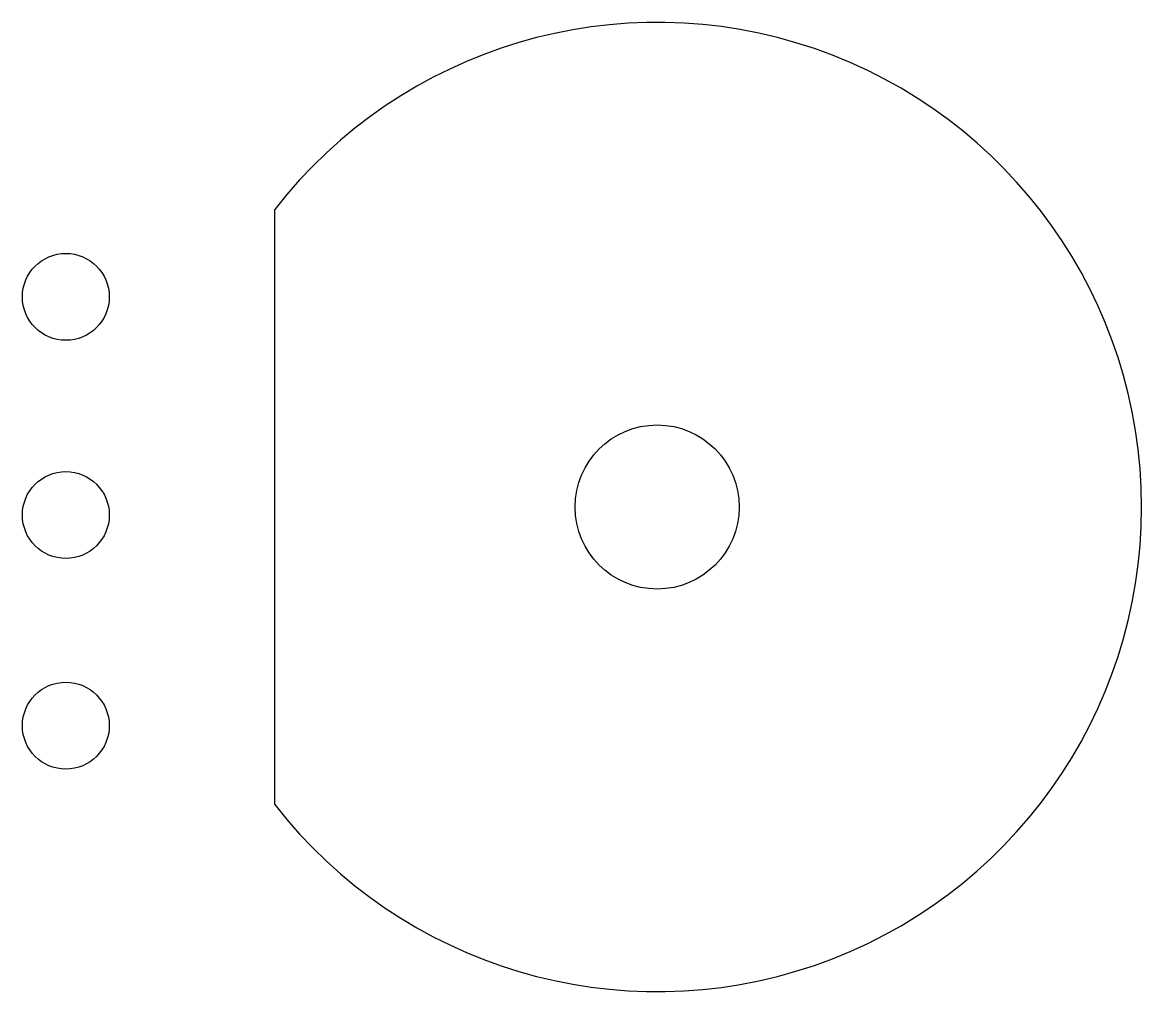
# Model space of a CAD drawing. Header units: millimetres. Extents: x 137.973 to 138.363, y 144.754 to 145.092.
import ezdxf

# ---------------------------------------------------------------- set-up
doc = ezdxf.new("R2010")
doc.units = ezdxf.units.MM
doc.header["$MEASUREMENT"] = 0
doc.layers.add('021', color=1, linetype='CONTINUOUS')

msp = doc.modelspace()

# ---------------------------------------------------------------- linework, layer by layer
at = {"layer": '021', "linetype": 'Continuous'}
msp.add_line((138.0610972902925, 144.8192663452297), (138.0610972902925, 145.0264070889133), dxfattribs=at)
for centre, radius in [((137.9883556737269, 144.9959817356196), 0.01512201492138843), ((138.194255165111, 144.9228367170715), 0.02855904966852557), ((137.9883556737269, 144.9200415144468), 0.01512201492138843), ((137.9883556737269, 144.8467199325961), 0.01512201492138843)]:
    msp.add_circle(centre, radius, dxfattribs=at)
msp.add_arc((138.194255165111, 144.9228367170715), 0.1686945213978389, 217.875824369973, 142.124175630027, dxfattribs=at)

doc.saveas('drawing.dxf')
